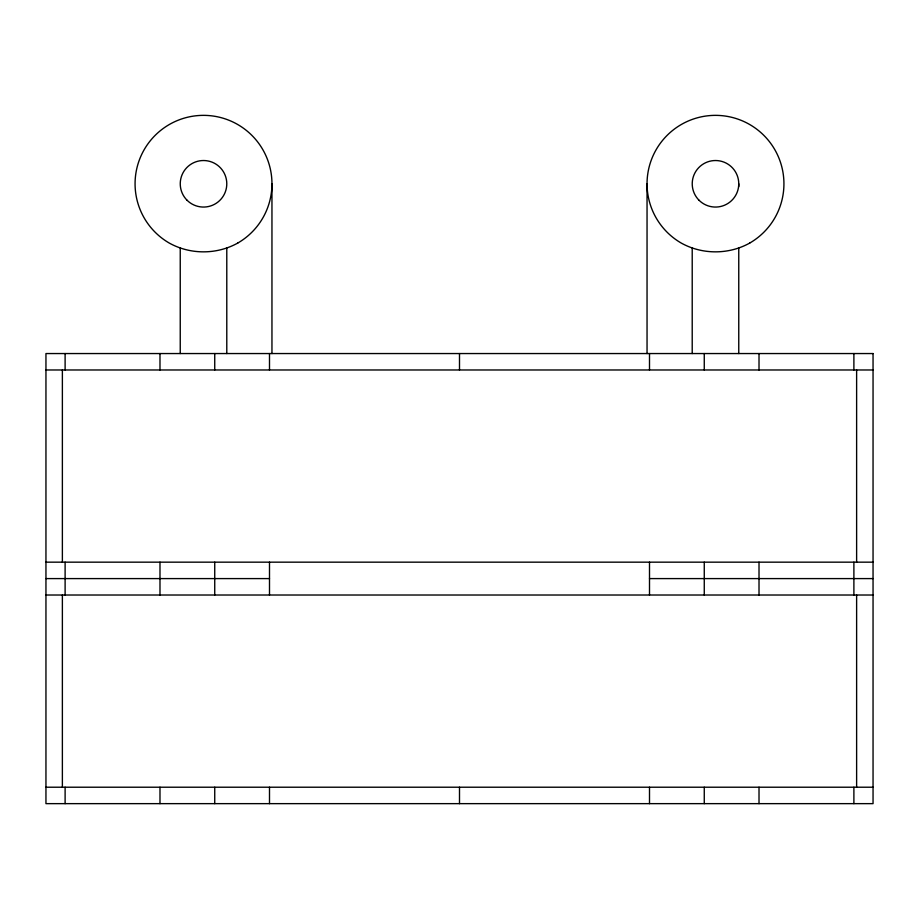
<?xml version="1.0" encoding="UTF-8"?>
<svg xmlns="http://www.w3.org/2000/svg" width="919" height="919" viewBox="0 0 919 919"><rect width="100%" height="100%" fill="white"/><g stroke="black" fill="none" stroke-linecap="round" stroke-linejoin="round"><path stroke-width="1.38" d="M45.95 369.978L873.05 369.978M45.95 562.164L873.05 562.164M45.95 578.591L269.497 578.591M649.503 578.591L873.05 578.591M45.95 595.018L873.05 595.018M45.95 787.215L873.05 787.215M856.623 369.978L856.623 562.164M856.623 595.018L856.623 787.215M853.889 353.551L853.889 369.978M853.889 562.164L853.889 595.018M853.889 787.215L853.889 803.643M759.014 353.551L759.014 369.978M759.014 562.164L759.014 595.018M759.014 787.215L759.014 803.643M738.761 183.8L738.761 186.637M738.761 247.613L738.761 353.551M704.264 353.551L704.264 369.978M704.264 562.164L704.264 595.018M704.264 787.215L704.264 803.643M692.214 247.613L692.214 353.551M649.503 353.551L649.503 369.978M649.503 562.164L649.503 595.018M649.503 787.215L649.503 803.643M647.045 183.8L647.045 353.551M459.5 353.551L459.5 369.978M459.5 787.215L459.5 803.643M271.955 183.8L271.955 353.551M269.497 353.551L269.497 369.978M269.497 562.164L269.497 595.018M269.497 787.215L269.497 803.643M226.786 247.613L226.786 353.551M214.736 353.551L214.736 369.978M214.736 562.164L214.736 595.018M214.736 787.215L214.736 803.643M180.239 247.613L180.239 353.551M159.986 353.551L159.986 369.978M159.986 562.164L159.986 595.018M159.986 787.215L159.986 803.643M65.111 353.551L65.111 369.978M65.111 562.164L65.111 595.018M65.111 787.215L65.111 803.643M62.377 369.978L62.377 562.164M62.377 595.018L62.377 787.215M237.734 243.075C216.666 254.77 190.359 254.77 169.291 243.075A68.443 68.443 0 0 1 151.084 139.803A68.443 68.443 0 0 1 255.941 139.803A68.443 68.443 0 0 1 237.734 243.075M749.709 243.075C728.641 254.77 702.334 254.77 681.266 243.075A68.443 68.443 0 0 1 663.058 139.803A68.443 68.443 0 0 1 767.916 139.803A68.443 68.443 0 0 1 749.709 243.075M873.05 353.551L45.95 353.551L45.95 803.643L873.05 803.643L873.05 353.551M699.037 200.25A23.274 23.274 0 0 0 737.968 189.819A23.274 23.274 0 0 0 709.468 161.319A23.274 23.274 0 0 0 699.037 200.25M187.062 200.25A23.274 23.274 0 0 0 225.994 189.819A23.274 23.274 0 0 0 197.493 161.319A23.274 23.274 0 0 0 187.062 200.25"/></g></svg>
